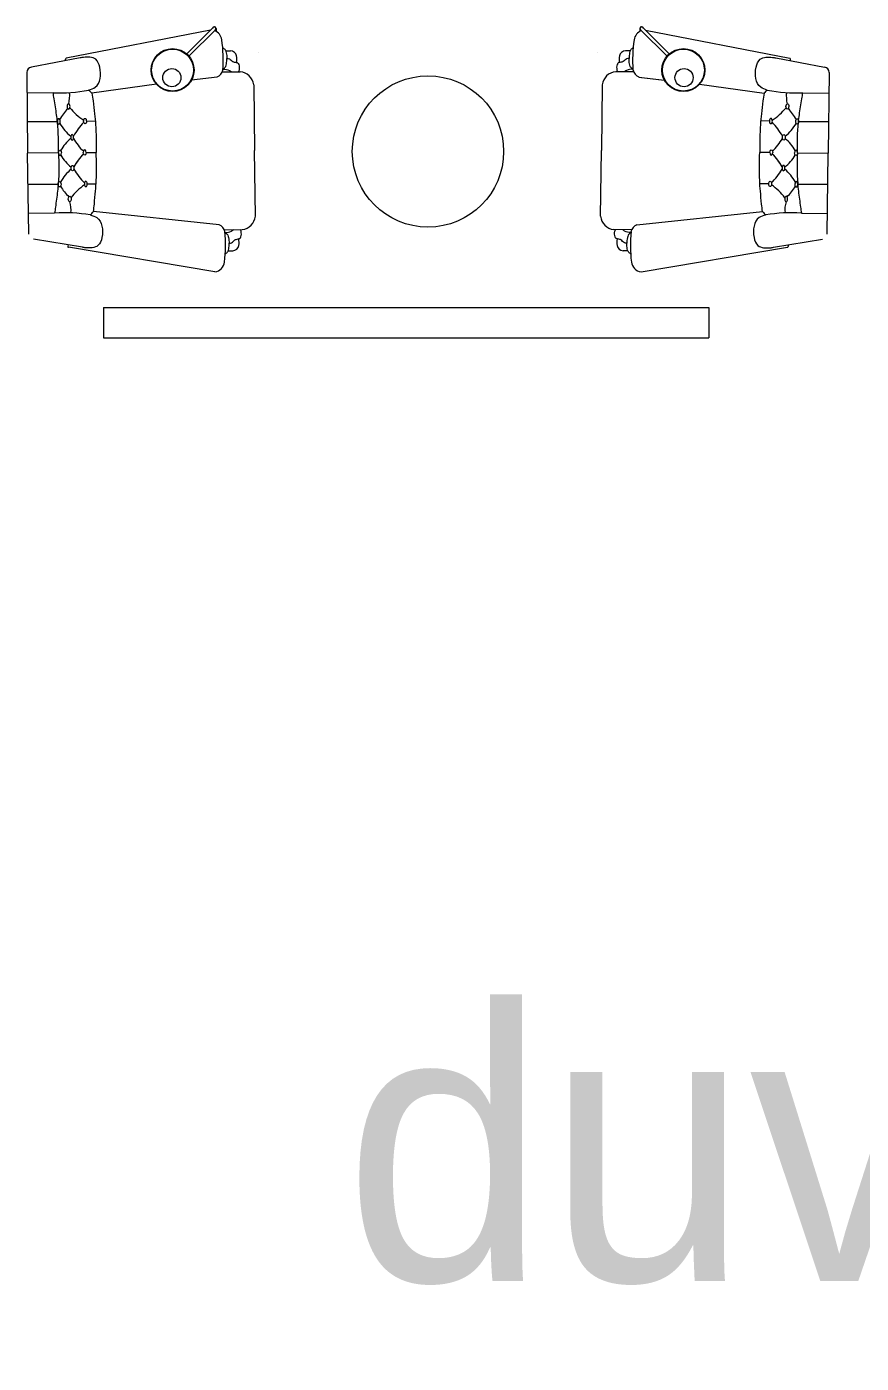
# Model space of a CAD drawing. Header units: centimetres. Extents: x -72470 to -43129, y -18750 to -16337.
# Drawn here: x -69494.2 to -69218.5, y -18641.7 to -18200 of the extents above; entities that cross this region are included whole.
import ezdxf

# ---------------------------------------------------------------- set-up
doc = ezdxf.new("R2010")
doc.units = ezdxf.units.CM
doc.header["$MEASUREMENT"] = 0
doc.linetypes.add('DUZ', pattern=[0])
doc.layers.get('0').update_dxf_attribs({"linetype": 'DUZ', "lineweight": 0})
doc.layers.add('TEFRIS', color=30, linetype='Continuous', lineweight=9)
doc.styles.add('TAKSİM', font='GOTHIC.TTF', dxfattribs={"height": 20})

msp = doc.modelspace()

# ---------------------------------------------------------------- linework, layer by layer
at = {"layer": 'TEFRIS', "color": 0, "linetype": 'Continuous'}
for p, q in [((-69433.49, -18201.14), (-69481.18, -18210.41)), ((-69441.38, -18209.03), (-69432.59, -18200.24)), ((-69440.63, -18209.78), (-69431.83, -18201)), ((-69431.6, -18200.6), (-69431.59, -18201.57)), ((-69291.66, -18200.6), (-69291.67, -18201.57)), ((-69282.64, -18209.78), (-69291.43, -18201)), ((-69281.88, -18209.03), (-69290.67, -18200.24)), ((-69289.78, -18201.14), (-69242.08, -18210.41)), ((-69428.45, -18207.96), (-69426.92, -18207.95)), ((-69428.45, -18207.96), (-69426.92, -18207.95)), ((-69417.65, -18208.38), (-69417.67, -18208.36)), ((-69417.67, -18208.36), (-69417.65, -18208.38)), ((-69305.61, -18208.38), (-69305.59, -18208.36)), ((-69305.59, -18208.36), (-69305.61, -18208.38)), ((-69294.82, -18207.96), (-69296.34, -18207.95)), ((-69294.82, -18207.96), (-69296.34, -18207.95)), ((-69476.54, -18210.31), (-69492.68, -18213.34)), ((-69481.39, -18211.02), (-69481.4, -18210.67)), ((-69246.72, -18210.31), (-69230.58, -18213.34)), ((-69241.87, -18211.02), (-69241.86, -18210.67)), ((-69494.2, -18215.12), (-69493.9, -18241.82)), ((-69431.26, -18216.62), (-69439.81, -18217.63)), ((-69431.26, -18216.62), (-69439.72, -18217.62)), ((-69429.57, -18214.94), (-69423.68, -18214.87)), ((-69429.57, -18214.94), (-69423.68, -18214.87)), ((-69293.69, -18214.94), (-69299.59, -18214.87)), ((-69293.69, -18214.94), (-69299.59, -18214.87)), ((-69292.01, -18216.62), (-69283.45, -18217.63)), ((-69292.01, -18216.62), (-69283.54, -18217.62)), ((-69229.06, -18215.12), (-69229.36, -18241.82)), ((-69451.38, -18219), (-69472.67, -18222)), ((-69419.18, -18219.18), (-69418.91, -18240.9)), ((-69419.18, -18219.18), (-69418.91, -18240.9)), ((-69304.08, -18219.18), (-69304.35, -18240.9)), ((-69304.08, -18219.18), (-69304.35, -18240.9)), ((-69271.88, -18219), (-69250.59, -18222)), ((-69485.5, -18221.83), (-69494.15, -18221.94)), ((-69237.76, -18221.83), (-69229.11, -18221.94)), ((-69494.03, -18231.43), (-69484.05, -18231.31)), ((-69484.06, -18231.31), (-69494.03, -18231.43)), ((-69474.47, -18231.19), (-69471.55, -18231.15)), ((-69248.79, -18231.19), (-69251.72, -18231.15)), ((-69229.23, -18231.43), (-69239.21, -18231.31)), ((-69239.2, -18231.31), (-69229.23, -18231.43)), ((-69483.69, -18241.69), (-69493.9, -18241.82)), ((-69483.69, -18241.69), (-69493.9, -18241.82)), ((-69483.69, -18241.69), (-69493.9, -18241.82)), ((-69483.69, -18241.69), (-69493.9, -18241.82)), ((-69483.69, -18241.69), (-69493.9, -18241.82)), ((-69483.69, -18241.69), (-69493.9, -18241.82)), ((-69483.69, -18241.69), (-69493.9, -18241.82)), ((-69483.69, -18241.69), (-69493.9, -18241.82)), ((-69483.69, -18241.69), (-69493.9, -18241.82)), ((-69483.69, -18241.69), (-69493.9, -18241.82)), ((-69483.69, -18241.69), (-69493.9, -18241.82)), ((-69483.69, -18241.69), (-69493.9, -18241.82)), ((-69483.69, -18241.69), (-69493.9, -18241.82)), ((-69483.69, -18241.69), (-69493.9, -18241.82)), ((-69483.69, -18241.69), (-69493.9, -18241.82)), ((-69483.69, -18241.69), (-69493.9, -18241.82)), ((-69493.54, -18268.51), (-69493.9, -18241.82)), ((-69474.58, -18241.58), (-69471.23, -18241.54)), ((-69474.58, -18241.58), (-69471.23, -18241.54)), ((-69474.58, -18241.58), (-69471.23, -18241.54)), ((-69474.58, -18241.58), (-69471.23, -18241.54)), ((-69418.64, -18262.61), (-69418.91, -18240.9)), ((-69418.64, -18262.61), (-69418.91, -18240.9)), ((-69304.62, -18262.61), (-69304.35, -18240.9)), ((-69304.62, -18262.61), (-69304.35, -18240.9)), ((-69248.68, -18241.58), (-69252.03, -18241.54)), ((-69248.68, -18241.58), (-69252.03, -18241.54)), ((-69248.68, -18241.58), (-69252.03, -18241.54)), ((-69248.68, -18241.58), (-69252.03, -18241.54)), ((-69239.57, -18241.69), (-69229.36, -18241.82)), ((-69239.57, -18241.69), (-69229.36, -18241.82)), ((-69239.57, -18241.69), (-69229.36, -18241.82)), ((-69239.57, -18241.69), (-69229.36, -18241.82)), ((-69239.57, -18241.69), (-69229.36, -18241.82)), ((-69239.57, -18241.69), (-69229.36, -18241.82)), ((-69239.57, -18241.69), (-69229.36, -18241.82)), ((-69239.57, -18241.69), (-69229.36, -18241.82)), ((-69239.57, -18241.69), (-69229.36, -18241.82)), ((-69239.57, -18241.69), (-69229.36, -18241.82)), ((-69239.57, -18241.69), (-69229.36, -18241.82)), ((-69239.57, -18241.69), (-69229.36, -18241.82)), ((-69239.57, -18241.69), (-69229.36, -18241.82)), ((-69239.57, -18241.69), (-69229.36, -18241.82)), ((-69239.57, -18241.69), (-69229.36, -18241.82)), ((-69239.57, -18241.69), (-69229.36, -18241.82)), ((-69229.72, -18268.51), (-69229.36, -18241.82)), ((-69493.78, -18252.2), (-69483.8, -18252.08)), ((-69483.81, -18252.08), (-69493.78, -18252.2)), ((-69474.22, -18251.96), (-69471.29, -18251.93)), ((-69249.05, -18251.96), (-69251.97, -18251.93)), ((-69229.49, -18252.2), (-69239.46, -18252.08)), ((-69239.46, -18252.08), (-69229.49, -18252.2)), ((-69481.76, -18255.83), (-69481.72, -18255.83)), ((-69481.72, -18255.83), (-69481.76, -18255.83)), ((-69241.51, -18255.83), (-69241.54, -18255.83)), ((-69241.54, -18255.83), (-69241.51, -18255.83)), ((-69430.65, -18265.47), (-69472.19, -18261.11)), ((-69292.61, -18265.47), (-69251.08, -18261.11)), ((-69485.01, -18261.59), (-69493.66, -18261.69)), ((-69238.25, -18261.59), (-69229.6, -18261.69)), ((-69475.78, -18272.89), (-69491.98, -18270.25)), ((-69468.52, -18268.87), (-69468.5, -18268.84)), ((-69468.5, -18268.84), (-69468.52, -18268.87)), ((-69428.93, -18267.1), (-69423.04, -18267.03)), ((-69294.34, -18267.1), (-69300.23, -18267.03)), ((-69254.74, -18268.87), (-69254.77, -18268.84)), ((-69254.77, -18268.84), (-69254.74, -18268.87)), ((-69247.49, -18272.89), (-69231.28, -18270.25)), ((-69480.64, -18272.3), (-69480.64, -18272.65)), ((-69432.1, -18281.06), (-69480.41, -18272.91)), ((-69427.63, -18274.05), (-69426.11, -18274.03)), ((-69295.63, -18274.05), (-69297.16, -18274.03)), ((-69291.16, -18281.06), (-69242.85, -18272.91)), ((-69242.62, -18272.3), (-69242.63, -18272.65)), ((-69468.86, -18292.81), (-69468.86, -18302.81)), ((-69468.86, -18292.81), (-69268.86, -18292.81)), ((-69268.86, -18292.81), (-69268.86, -18302.81)), ((-69468.86, -18302.81), (-69268.86, -18302.81))]:
    msp.add_line(p, q, dxfattribs=at)
for centre, radius in [((-69446.02, -18214.33), 7.11), ((-69446.02, -18214.33), 6.93), ((-69277.24, -18214.33), 7.11), ((-69277.24, -18214.33), 6.93), ((-69446.24, -18216.83), 3), ((-69361.63, -18241.22), 25), ((-69277.02, -18216.83), 3)]:
    msp.add_circle(centre, radius, dxfattribs=at)
for centre, radius, start, end in [((-69432.21, -18200.61), 0.61, 287.5558, 165.394), ((-69432.21, -18200.62), 0.533, 314.9662, 134.9662), ((-69433.57, -18204.91), 3.88, 9.2911, 68.3644), ((-69289.7, -18204.91), 3.88, 111.6356, 170.7089), ((-69291.05, -18200.61), 0.61, 14.606, 252.4442), ((-69291.05, -18200.62), 0.533, 45.0338, 225.0338), ((-69475.88, -18211.03), 46.62, 355.9589, 8.3194), ((-69475.88, -18211.03), 46.62, 355.9589, 8.3194), ((-69427.01, -18210.12), 2.17, 11.9033, 87.5815), ((-69427.01, -18210.12), 2.17, 11.9033, 87.5815), ((-69296.25, -18210.12), 2.17, 92.4185, 168.0967), ((-69296.25, -18210.12), 2.17, 92.4185, 168.0967), ((-69247.39, -18211.03), 46.62, 171.6806, 184.0411), ((-69247.39, -18211.03), 46.62, 171.6806, 184.0411), ((-69481.13, -18210.67), 0.267, 100.1331, 180.7043), ((-69431.47, -18210.82), 6.68, 351.5022, 9.9063), ((-69431.47, -18210.82), 6.68, 351.5022, 9.9063), ((-69291.79, -18210.82), 6.68, 170.0937, 188.4978), ((-69291.79, -18210.82), 6.68, 170.0937, 188.4978), ((-69242.13, -18210.67), 0.267, 359.2957, 79.8669), ((-69492.42, -18215.1), 1.78, 98.3265, 180.6304), ((-69432.52, -18213.65), 3.22, 293.111, 348.2068), ((-69432.52, -18213.65), 3.22, 293.111, 348.2068), ((-69424.12, -18219.83), 4.98, 7.5422, 84.9386), ((-69424.12, -18219.83), 4.98, 7.5422, 84.9386), ((-69299.15, -18219.83), 4.98, 95.0614, 172.4578), ((-69299.15, -18219.83), 4.98, 95.0614, 172.4578), ((-69290.74, -18213.65), 3.22, 191.7932, 246.889), ((-69290.74, -18213.65), 3.22, 191.7932, 246.889), ((-69230.84, -18215.1), 1.78, 359.3696, 81.6735), ((-69483.39, -18172.87), 49.01, 267.5389, 281.359), ((-69483.41, -18231.61), 14.41, 41.808, 47.8629), ((-69239.85, -18231.61), 14.41, 132.1371, 138.192), ((-69239.87, -18172.87), 49.01, 258.641, 272.4611), ((-69489.78, -18222.99), 9.77, 345.2747, 7.1594), ((-69233.48, -18222.99), 9.77, 172.8406, 194.7253), ((-69470.42, -18237.41), 14.52, 134.7045, 152.2957), ((-69463.62, -18213.33), 21.15, 219.4474, 236.1878), ((-69259.64, -18213.33), 21.15, 303.8122, 320.5526), ((-69252.84, -18237.41), 14.52, 27.7043, 45.2955), ((-69470.57, -18224.88), 14.52, 209.1128, 231.3542), ((-69445.8, -18257.07), 39.08, 139.1846, 147.5899), ((-69277.46, -18257.07), 39.08, 32.4101, 40.8154), ((-69252.69, -18224.88), 14.52, 308.6458, 330.8872), ((-69470.45, -18247.95), 14.37, 129.7428, 150.7648), ((-69459.27, -18225.03), 22.87, 211.4727, 224.9047), ((-69263.99, -18225.03), 22.87, 315.0953, 328.5273), ((-69252.82, -18247.95), 14.37, 29.2352, 50.2572), ((-69470.45, -18235.08), 14.52, 210.4422, 231.3542), ((-69470.6, -18235.11), 14.37, 210.6437, 231.6657), ((-69458.62, -18257.84), 23.12, 136.7755, 150.1355), ((-69458.87, -18257.75), 22.87, 136.5038, 149.9358), ((-69264.64, -18257.84), 23.12, 29.8645, 43.2245), ((-69264.39, -18257.75), 22.87, 30.0642, 43.4962), ((-69252.81, -18235.08), 14.52, 308.6458, 329.5578), ((-69252.66, -18235.11), 14.37, 308.3343, 329.3563), ((-69470.16, -18258.18), 14.52, 130.0543, 152.2957), ((-69446.19, -18225.38), 39.08, 213.8186, 222.224), ((-69277.08, -18225.38), 39.08, 317.776, 326.1814), ((-69253.1, -18258.18), 14.52, 27.7043, 49.9457), ((-69462.93, -18269.55), 21.15, 125.2207, 141.9611), ((-69260.33, -18269.55), 21.15, 38.0389, 54.7793), ((-69470.32, -18245.65), 14.52, 209.1128, 226.704), ((-69252.94, -18245.65), 14.52, 313.296, 330.8872), ((-69489.32, -18260.54), 9.77, 354.2491, 16.1339), ((-69483.16, -18251.77), 14.41, 313.5456, 319.6005), ((-69240.1, -18251.77), 14.41, 220.3995, 226.4544), ((-69233.95, -18260.54), 9.77, 163.8661, 185.7509), ((-69481.7, -18310.49), 49.01, 80.0496, 93.8697), ((-69431.85, -18268.46), 3.22, 13.2017, 68.2975), ((-69423.6, -18262.08), 4.98, 276.4699, 353.8663), ((-69299.67, -18262.08), 4.98, 186.1337, 263.5301), ((-69291.42, -18268.46), 3.22, 111.7025, 166.7983), ((-69241.56, -18310.49), 49.01, 86.1303, 99.9504), ((-69475.12, -18272.16), 46.62, 353.0891, 5.4496), ((-69430.73, -18271.27), 6.68, 351.5022, 9.9063), ((-69292.54, -18271.27), 6.68, 170.0937, 188.4978), ((-69248.14, -18272.16), 46.62, 174.5504, 186.9109), ((-69480.37, -18272.64), 0.267, 180.7043, 261.2754), ((-69426.25, -18271.86), 2.17, 273.827, 349.5052), ((-69297.01, -18271.86), 2.17, 190.4948, 266.173), ((-69242.89, -18272.64), 0.267, 278.7246, 359.2957), ((-69432.68, -18277.23), 3.88, 279.319, 352.1174), ((-69290.58, -18277.23), 3.88, 187.8826, 260.681)]:
    msp.add_arc(centre, radius, start, end, dxfattribs=at)
at = {"layer": 'TEFRIS', "color": 0, "linetype": 'Continuous', "extrusion": (0, 0, -1)}
for centre, major_axis in [((-69480.37, -18226.35), (-0.011, 0.891)), ((-69483.59, -18231.3), (-0.011, 0.891)), ((-69248.32, -18231.2), (0.011, 0.891)), ((-69479.2, -18236.55), (-0.011, 0.891)), ((-69244.19, -18246.72), (-0.011, -0.891)), ((-69474.69, -18251.97), (0.011, -0.891)), ((-69239.93, -18252.08), (-0.011, -0.891)), ((-69243.27, -18256.94), (-0.011, -0.891))]:
    msp.add_ellipse(centre, major_axis=major_axis, ratio=0.528462, dxfattribs=at)
at = {"layer": 'TEFRIS', "color": 0, "linetype": 'Continuous'}
for centre, major_axis in [((-69242.89, -18226.35), (0.011, 0.891)), ((-69474.94, -18231.2), (-0.011, 0.891)), ((-69239.67, -18231.3), (0.011, 0.891)), ((-69244.06, -18236.55), (0.011, 0.891)), ((-69479.08, -18246.72), (0.011, -0.891)), ((-69483.34, -18252.08), (0.011, -0.891)), ((-69248.58, -18251.97), (-0.011, -0.891)), ((-69479.99, -18256.94), (0.011, -0.891))]:
    msp.add_ellipse(centre, major_axis=major_axis, ratio=0.528462, dxfattribs=at)
at = {"layer": 'TEFRIS', "color": 0, "linetype": 'Continuous', "extrusion": (0, 0, -1)}
for centre, major_axis in [((-69483.22, -18241.69), (-0.011, 0.891)), ((-69483.22, -18241.69), (-0.011, 0.891)), ((-69475.05, -18241.59), (0.011, -0.891)), ((-69475.05, -18241.59), (0.011, -0.891)), ((-69248.21, -18241.59), (0.011, 0.891)), ((-69248.21, -18241.59), (0.011, 0.891)), ((-69240.04, -18241.69), (-0.011, -0.891)), ((-69240.04, -18241.69), (-0.011, -0.891))]:
    msp.add_ellipse(centre, major_axis=major_axis, ratio=0.528462, start_param=4.712389, end_param=7.853982, dxfattribs=at)
at = {"layer": 'TEFRIS', "color": 0, "linetype": 'Continuous'}
for centre, major_axis in [((-69483.22, -18241.69), (0.011, -0.891)), ((-69483.22, -18241.69), (0.011, -0.891)), ((-69475.05, -18241.59), (-0.011, 0.891)), ((-69475.05, -18241.59), (-0.011, 0.891)), ((-69248.21, -18241.59), (-0.011, -0.891)), ((-69248.21, -18241.59), (-0.011, -0.891)), ((-69240.04, -18241.69), (0.011, 0.891)), ((-69240.04, -18241.69), (0.011, 0.891))]:
    msp.add_ellipse(centre, major_axis=major_axis, ratio=0.528462, start_param=4.712389, end_param=7.853982, dxfattribs=at)
for points, knots in [([(-69429.42, -18207.03), (-69429.33, -18207.06), (-69428.96, -18207.2), (-69428.48, -18207.75), (-69428.15, -18208.92), (-69428.11, -18209.83), (-69428.09, -18210.45)], [0.35656, 0.35656, 0.35656, 0.35656, 0.689135, 1.682823, 2.666935, 4.752611, 4.752611, 4.752611, 4.752611]), ([(-69429.42, -18207.03), (-69429.33, -18207.06), (-69428.96, -18207.2), (-69428.48, -18207.75), (-69428.15, -18208.92), (-69428.11, -18209.83), (-69428.09, -18210.45)], [0.35656, 0.35656, 0.35656, 0.35656, 0.689135, 1.682823, 2.666935, 4.752611, 4.752611, 4.752611, 4.752611]), ([(-69293.84, -18207.03), (-69293.93, -18207.06), (-69294.3, -18207.2), (-69294.79, -18207.75), (-69295.11, -18208.92), (-69295.15, -18209.83), (-69295.18, -18210.45)], [0.35656, 0.35656, 0.35656, 0.35656, 0.689135, 1.682823, 2.666935, 4.752611, 4.752611, 4.752611, 4.752611]), ([(-69293.84, -18207.03), (-69293.93, -18207.06), (-69294.3, -18207.2), (-69294.79, -18207.75), (-69295.11, -18208.92), (-69295.15, -18209.83), (-69295.18, -18210.45)], [0.35656, 0.35656, 0.35656, 0.35656, 0.689135, 1.682823, 2.666935, 4.752611, 4.752611, 4.752611, 4.752611]), ([(-69429.32, -18213.9), (-69429.24, -18213.87), (-69428.88, -18213.72), (-69428.41, -18213.16), (-69428.11, -18211.98), (-69428.1, -18211.07), (-69428.09, -18210.45)], [0.372389, 0.372389, 0.372389, 0.372389, 0.689135, 1.682823, 2.666935, 4.752611, 4.752611, 4.752611, 4.752611]), ([(-69429.32, -18213.9), (-69429.24, -18213.87), (-69428.88, -18213.72), (-69428.41, -18213.16), (-69428.11, -18211.98), (-69428.1, -18211.07), (-69428.09, -18210.45)], [0.372389, 0.372389, 0.372389, 0.372389, 0.689135, 1.682823, 2.666935, 4.752611, 4.752611, 4.752611, 4.752611]), ([(-69428.09, -18210.45), (-69427.8, -18210.47), (-69427.28, -18210.53), (-69426.66, -18211.01), (-69426.24, -18211.5), (-69425.63, -18211.7), (-69425.2, -18211.75), (-69424.91, -18211.8), (-69424.86, -18211.81)], [0.305843, 0.305843, 0.305843, 0.305843, 1.255346, 2.040427, 2.89202, 3.384438, 4.174918, 4.355007, 4.355007, 4.355007, 4.355007]), ([(-69428.09, -18210.45), (-69427.8, -18210.47), (-69427.28, -18210.53), (-69426.66, -18211.01), (-69426.24, -18211.5), (-69425.63, -18211.7), (-69425.2, -18211.75), (-69424.91, -18211.8), (-69424.86, -18211.81)], [0.305843, 0.305843, 0.305843, 0.305843, 1.255346, 2.040427, 2.89202, 3.384438, 4.174918, 4.355007, 4.355007, 4.355007, 4.355007]), ([(-69424.86, -18211.81), (-69424.74, -18211.85), (-69424.43, -18211.97), (-69424.06, -18212.53), (-69423.91, -18213.36), (-69424.01, -18214.19), (-69424.14, -18214.7), (-69424.22, -18214.88)], [0, 0, 0, 0, 0.427423, 1.095062, 2.135609, 3.247139, 3.888617, 3.888617, 3.888617, 3.888617]), ([(-69424.86, -18211.81), (-69424.74, -18211.85), (-69424.43, -18211.97), (-69424.06, -18212.53), (-69423.91, -18213.36), (-69424.01, -18214.19), (-69424.14, -18214.7), (-69424.22, -18214.88)], [0, 0, 0, 0, 0.427423, 1.095062, 2.135609, 3.247139, 3.888617, 3.888617, 3.888617, 3.888617]), ([(-69298.4, -18211.81), (-69298.52, -18211.85), (-69298.83, -18211.97), (-69299.21, -18212.53), (-69299.35, -18213.36), (-69299.25, -18214.19), (-69299.12, -18214.7), (-69299.04, -18214.88)], [0, 0, 0, 0, 0.427423, 1.095062, 2.135609, 3.247139, 3.888617, 3.888617, 3.888617, 3.888617]), ([(-69298.4, -18211.81), (-69298.52, -18211.85), (-69298.83, -18211.97), (-69299.21, -18212.53), (-69299.35, -18213.36), (-69299.25, -18214.19), (-69299.12, -18214.7), (-69299.04, -18214.88)], [0, 0, 0, 0, 0.427423, 1.095062, 2.135609, 3.247139, 3.888617, 3.888617, 3.888617, 3.888617]), ([(-69295.18, -18210.45), (-69295.46, -18210.47), (-69295.98, -18210.53), (-69296.6, -18211.01), (-69297.02, -18211.5), (-69297.64, -18211.7), (-69298.07, -18211.75), (-69298.35, -18211.8), (-69298.4, -18211.81)], [0.305843, 0.305843, 0.305843, 0.305843, 1.255346, 2.040427, 2.89202, 3.384438, 4.174918, 4.355007, 4.355007, 4.355007, 4.355007]), ([(-69295.18, -18210.45), (-69295.46, -18210.47), (-69295.98, -18210.53), (-69296.6, -18211.01), (-69297.02, -18211.5), (-69297.64, -18211.7), (-69298.07, -18211.75), (-69298.35, -18211.8), (-69298.4, -18211.81)], [0.305843, 0.305843, 0.305843, 0.305843, 1.255346, 2.040427, 2.89202, 3.384438, 4.174918, 4.355007, 4.355007, 4.355007, 4.355007]), ([(-69293.94, -18213.9), (-69294.03, -18213.87), (-69294.38, -18213.72), (-69294.85, -18213.16), (-69295.15, -18211.98), (-69295.17, -18211.07), (-69295.18, -18210.45)], [0.372389, 0.372389, 0.372389, 0.372389, 0.689135, 1.682823, 2.666935, 4.752611, 4.752611, 4.752611, 4.752611]), ([(-69293.94, -18213.9), (-69294.03, -18213.87), (-69294.38, -18213.72), (-69294.85, -18213.16), (-69295.15, -18211.98), (-69295.17, -18211.07), (-69295.18, -18210.45)], [0.372389, 0.372389, 0.372389, 0.372389, 0.689135, 1.682823, 2.666935, 4.752611, 4.752611, 4.752611, 4.752611]), ([(-69429.34, -18214.03), (-69428.59, -18214.02), (-69427.64, -18214.11), (-69426.82, -18214.68), (-69426.62, -18214.88), (-69426.58, -18214.91)], [1.067319, 1.067319, 1.067319, 1.067319, 3.490275, 4.275356, 4.417413, 4.417413, 4.417413, 4.417413]), ([(-69429.34, -18214.03), (-69428.59, -18214.02), (-69427.64, -18214.11), (-69426.82, -18214.68), (-69426.62, -18214.88), (-69426.58, -18214.91)], [1.067319, 1.067319, 1.067319, 1.067319, 3.490275, 4.275356, 4.417413, 4.417413, 4.417413, 4.417413]), ([(-69293.93, -18214.03), (-69294.67, -18214.02), (-69295.62, -18214.11), (-69296.45, -18214.68), (-69296.65, -18214.88), (-69296.68, -18214.91)], [1.067319, 1.067319, 1.067319, 1.067319, 3.490275, 4.275356, 4.417413, 4.417413, 4.417413, 4.417413]), ([(-69293.93, -18214.03), (-69294.67, -18214.02), (-69295.62, -18214.11), (-69296.45, -18214.68), (-69296.65, -18214.88), (-69296.68, -18214.91)], [1.067319, 1.067319, 1.067319, 1.067319, 3.490275, 4.275356, 4.417413, 4.417413, 4.417413, 4.417413]), ([(-69483.69, -18241.69), (-69483.7, -18238.33), (-69483.7, -18234.11), (-69484.43, -18228.17), (-69485.01, -18224.92), (-69485.37, -18222.5), (-69485.5, -18221.83)], [0, 0, 0, 0, 11.31753, 14.215288, 20.189944, 22.471644, 22.471644, 22.471644, 22.471644]), ([(-69472.67, -18222), (-69472.48, -18222.83), (-69472.23, -18225.11), (-69471.77, -18228.54), (-69471.27, -18234.21), (-69471.25, -18238.46), (-69471.23, -18241.54)], [7.842946, 7.842946, 7.842946, 7.842946, 10.726144, 15.564237, 19.542398, 29.913928, 29.913928, 29.913928, 29.913928]), ([(-69250.59, -18222), (-69250.78, -18222.83), (-69251.04, -18225.11), (-69251.49, -18228.54), (-69251.99, -18234.21), (-69252.02, -18238.46), (-69252.03, -18241.54)], [7.842946, 7.842946, 7.842946, 7.842946, 10.726144, 15.564237, 19.542398, 29.913928, 29.913928, 29.913928, 29.913928]), ([(-69239.57, -18241.69), (-69239.57, -18238.33), (-69239.57, -18234.11), (-69238.83, -18228.17), (-69238.25, -18224.92), (-69237.89, -18222.5), (-69237.76, -18221.83)], [0, 0, 0, 0, 11.31753, 14.215288, 20.189944, 22.471644, 22.471644, 22.471644, 22.471644]), ([(-69483.69, -18241.69), (-69483.61, -18245.06), (-69483.51, -18249.29), (-69484.1, -18255.26), (-69484.59, -18258.52), (-69484.9, -18260.93), (-69485, -18261.59)], [0, 0, 0, 0, 11.358421, 14.256179, 20.230836, 22.470635, 22.470635, 22.470635, 22.470635]), ([(-69472.18, -18261.11), (-69472.02, -18260.28), (-69471.82, -18258.02), (-69471.45, -18254.58), (-69471.09, -18248.89), (-69471.17, -18244.63), (-69471.23, -18241.54)], [7.883801, 7.883801, 7.883801, 7.883801, 10.726144, 15.564237, 19.542398, 29.954825, 29.954825, 29.954825, 29.954825]), ([(-69251.08, -18261.11), (-69251.24, -18260.28), (-69251.44, -18258.02), (-69251.81, -18254.58), (-69252.18, -18248.89), (-69252.09, -18244.63), (-69252.03, -18241.54)], [7.883801, 7.883801, 7.883801, 7.883801, 10.726144, 15.564237, 19.542398, 29.954825, 29.954825, 29.954825, 29.954825]), ([(-69239.57, -18241.69), (-69239.65, -18245.06), (-69239.75, -18249.29), (-69239.17, -18255.26), (-69238.67, -18258.52), (-69238.36, -18260.93), (-69238.26, -18261.59)], [0, 0, 0, 0, 11.358421, 14.256179, 20.230836, 22.470635, 22.470635, 22.470635, 22.470635]), ([(-69428.67, -18268.01), (-69427.93, -18268), (-69426.98, -18267.89), (-69426.17, -18267.29), (-69425.97, -18267.1), (-69425.94, -18267.06)], [1.067319, 1.067319, 1.067319, 1.067319, 3.490275, 4.275356, 4.417413, 4.417413, 4.417413, 4.417413]), ([(-69428.66, -18268.14), (-69428.57, -18268.17), (-69428.21, -18268.31), (-69427.72, -18268.86), (-69427.4, -18270.03), (-69427.36, -18270.94), (-69427.33, -18271.56)], [0.372389, 0.372389, 0.372389, 0.372389, 0.689135, 1.682823, 2.666935, 4.752611, 4.752611, 4.752611, 4.752611]), ([(-69427.33, -18271.56), (-69427.05, -18271.54), (-69426.53, -18271.46), (-69425.92, -18270.96), (-69425.52, -18270.46), (-69424.91, -18270.24), (-69424.48, -18270.19), (-69424.2, -18270.13), (-69424.14, -18270.12)], [0.305843, 0.305843, 0.305843, 0.305843, 1.255346, 2.040427, 2.89202, 3.384438, 4.174918, 4.355007, 4.355007, 4.355007, 4.355007]), ([(-69424.14, -18270.12), (-69424.02, -18270.07), (-69423.72, -18269.95), (-69423.36, -18269.38), (-69423.23, -18268.54), (-69423.35, -18267.72), (-69423.5, -18267.21), (-69423.58, -18267.04)], [0, 0, 0, 0, 0.427423, 1.095062, 2.135609, 3.247139, 3.888617, 3.888617, 3.888617, 3.888617]), ([(-69299.12, -18270.12), (-69299.24, -18270.07), (-69299.55, -18269.95), (-69299.9, -18269.38), (-69300.03, -18268.54), (-69299.91, -18267.72), (-69299.76, -18267.21), (-69299.68, -18267.04)], [0, 0, 0, 0, 0.427423, 1.095062, 2.135609, 3.247139, 3.888617, 3.888617, 3.888617, 3.888617]), ([(-69295.93, -18271.56), (-69296.22, -18271.54), (-69296.73, -18271.46), (-69297.34, -18270.96), (-69297.75, -18270.46), (-69298.36, -18270.24), (-69298.78, -18270.19), (-69299.07, -18270.13), (-69299.12, -18270.12)], [0.305843, 0.305843, 0.305843, 0.305843, 1.255346, 2.040427, 2.89202, 3.384438, 4.174918, 4.355007, 4.355007, 4.355007, 4.355007]), ([(-69294.59, -18268.01), (-69295.33, -18268), (-69296.28, -18267.89), (-69297.09, -18267.29), (-69297.29, -18267.1), (-69297.32, -18267.06)], [1.067319, 1.067319, 1.067319, 1.067319, 3.490275, 4.275356, 4.417413, 4.417413, 4.417413, 4.417413]), ([(-69294.6, -18268.14), (-69294.69, -18268.17), (-69295.05, -18268.31), (-69295.54, -18268.86), (-69295.86, -18270.03), (-69295.9, -18270.94), (-69295.93, -18271.56)], [0.372389, 0.372389, 0.372389, 0.372389, 0.689135, 1.682823, 2.666935, 4.752611, 4.752611, 4.752611, 4.752611]), ([(-69428.59, -18275.01), (-69428.49, -18274.98), (-69428.13, -18274.83), (-69427.66, -18274.27), (-69427.36, -18273.09), (-69427.35, -18272.18), (-69427.33, -18271.56)], [0.35656, 0.35656, 0.35656, 0.35656, 0.689135, 1.682823, 2.666935, 4.752611, 4.752611, 4.752611, 4.752611]), ([(-69294.68, -18275.01), (-69294.77, -18274.98), (-69295.13, -18274.83), (-69295.61, -18274.27), (-69295.9, -18273.09), (-69295.92, -18272.18), (-69295.93, -18271.56)], [0.35656, 0.35656, 0.35656, 0.35656, 0.689135, 1.682823, 2.666935, 4.752611, 4.752611, 4.752611, 4.752611])]:
    msp.add_open_spline(points, degree=3, knots=knots, dxfattribs=at)
for points in [[(-69473.74, -18220.92), (-69471.57, -18220), (-69470.05, -18213.4), (-69471.42, -18210.77), (-69475.47, -18210.12), (-69476.54, -18210.31)], [(-69249.52, -18220.92), (-69251.69, -18220), (-69253.21, -18213.4), (-69251.84, -18210.77), (-69247.79, -18210.12), (-69246.72, -18210.31)], [(-69473.23, -18262.21), (-69471.04, -18263.08), (-69469.36, -18269.64), (-69470.66, -18272.31), (-69474.7, -18273.06), (-69475.78, -18272.89)], [(-69250.03, -18262.21), (-69252.22, -18263.08), (-69253.9, -18269.64), (-69252.6, -18272.31), (-69248.57, -18273.06), (-69247.49, -18272.89)]]:
    msp.add_spline(points, degree=3, dxfattribs=at)

# ---------------------------------------------------------------- texts
at = {"style": 'TAKSİM'}
msp.add_text('duvar planı', height=90, dxfattribs=at).set_placement((-69389.36, -18614.59))

doc.saveas('drawing.dxf')
